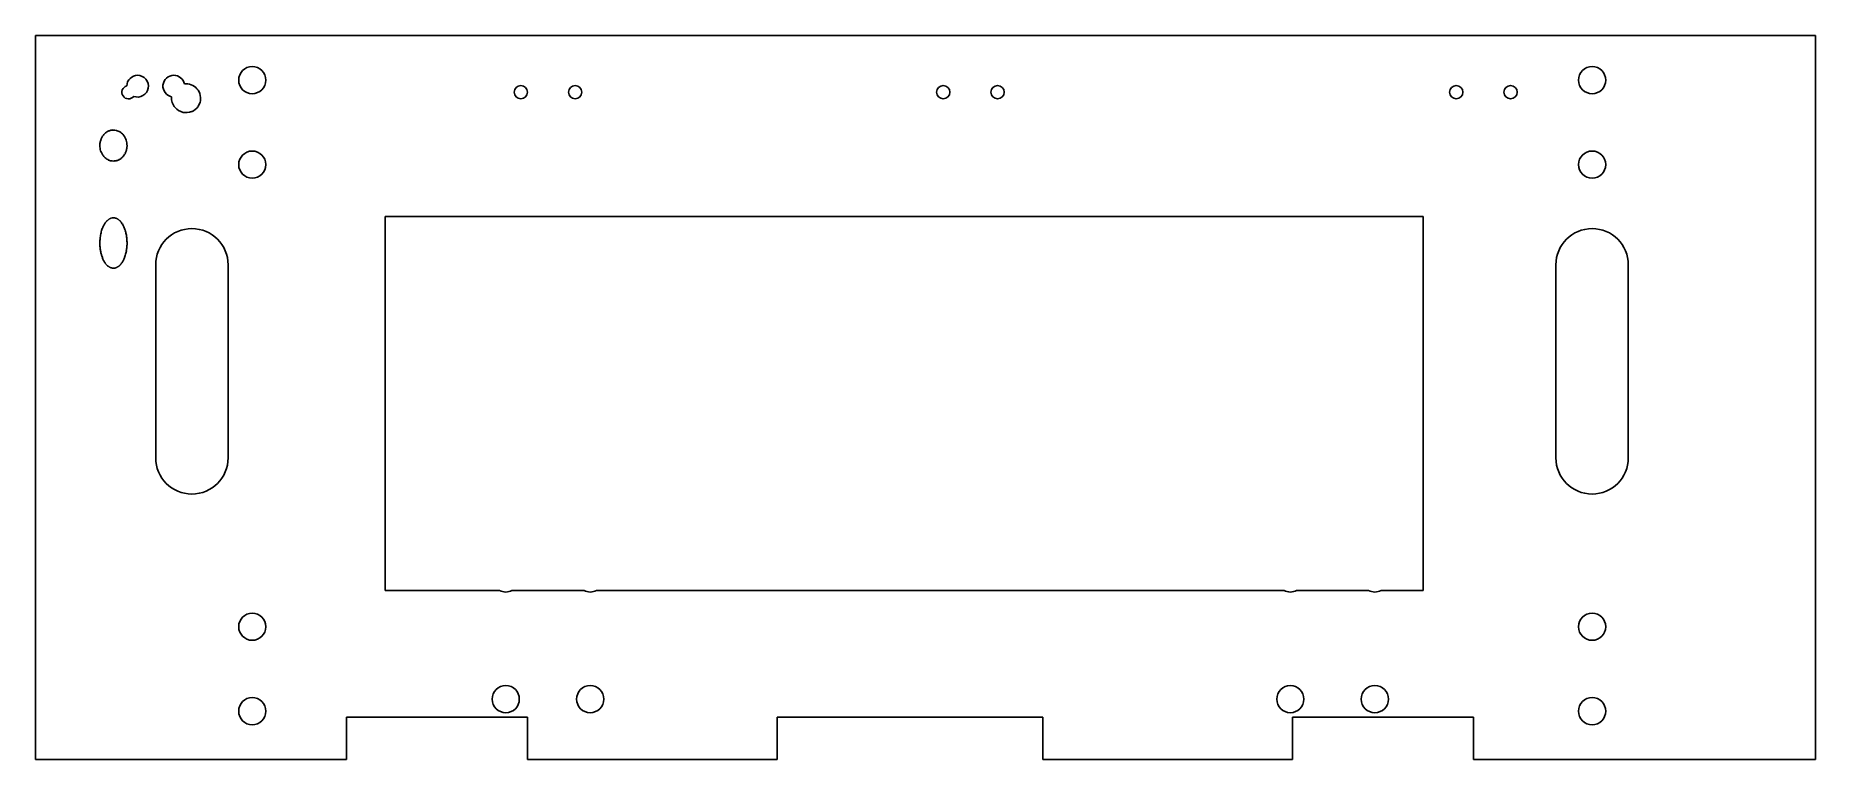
# Model space of a CAD drawing. Header units: millimetres. Extents: x 0 to 295, y 0 to 120.
import ezdxf

# ---------------------------------------------------------------- set-up
doc = ezdxf.new("R2010")
doc.units = ezdxf.units.MM

msp = doc.modelspace()

# ---------------------------------------------------------------- linework, layer by layer
for p, q in [((0, 120, 5), (294.9, 120, 5)), ((0, 0, 5), (0, 120, 5)), ((294.9, 0, 5), (294.9, 120, 5)), ((57.9, 28, 5), (57.9, 90, 5)), ((229.9, 90, 5), (57.9, 90, 5)), ((229.9, 28, 5), (229.9, 90, 5)), ((19.9, 82, 5), (19.9, 50, 5)), ((31.9, 50, 5), (31.9, 82, 5)), ((251.9, 82, 5), (251.9, 50, 5)), ((263.9, 50, 5), (263.9, 82, 5)), ((76.87, 28, 5), (57.9, 28, 5)), ((90.87, 28, 5), (78.93, 28, 5)), ((206.87, 28, 5), (92.93, 28, 5)), ((220.87, 28, 5), (208.93, 28, 5)), ((229.9, 28, 5), (222.93, 28, 5)), ((51.49, 7, 5), (51.49, 5, 5)), ((51.49, 7, 5), (81.49, 7, 5)), ((81.49, 7, 5), (81.49, 5, 5)), ((122.87, 7, 5), (122.87, 5, 5)), ((122.87, 7, 5), (166.87, 7, 5)), ((166.87, 7, 5), (166.87, 5, 5)), ((208.25, 7, 5), (208.25, 5, 5)), ((208.25, 7, 5), (238.25, 7, 5)), ((238.25, 7, 5), (238.25, 5, 5)), ((51.49, 5, 5), (51.49, 0, 5)), ((81.49, 5, 5), (81.49, 0, 5)), ((122.87, 5, 5), (122.87, 0, 5)), ((166.87, 5, 5), (166.87, 0, 5)), ((208.25, 5, 5), (208.25, 0, 5)), ((238.25, 5, 5), (238.25, 0, 5)), ((0, 0, 5), (51.49, 0, 5)), ((81.49, 0, 5), (122.87, 0, 5)), ((166.87, 0, 5), (208.25, 0, 5)), ((238.25, 0, 5), (294.9, 0, 5))]:
    msp.add_line(p, q)
for centre, radius, start, end in [((16.9, 111.61, 5), 1.8, 134.0677, 178.1353), ((16.9, 111.61, 5), 1.8, 90, 134.0677), ((16.9, 111.61, 5), 1.8, -10.3776, 90), ((22.9, 111.61, 5), 1.8, 90, 174.2612), ((22.9, 111.61, 5), 1.8, 51.2098, 90), ((22.9, 111.61, 5), 1.8, 12.4196, 51.2098), ((35.9, 112.61, 5), 2.25, 90, 270), ((35.9, 112.61, 5), 2.25, -90, 90), ((257.9, 112.61, 5), 2.25, 90, 270), ((257.9, 112.61, 5), 2.25, -90, 90), ((15.4, 110.61, 5), 1.1, 105.775, 213.6901), ((15.4, 110.61, 5), 1.1, 213.6901, 321.6051), ((16.9, 111.61, 5), 1.8, 249.2448, 349.6224), ((22.9, 111.61, 5), 1.8, 174.2612, 258.5224), ((24.93, 109.61, 5), 2.4, 174.4038, 220.3855), ((24.94, 109.6, 5), 2.41, 93.6568, 96.638), ((24.94, 109.6, 5), 2.41, 90.0137, 93.6568), ((24.94, 109.6, 5), 2.41, 62.1959, 90.0137), ((24.94, 109.61, 5), 2.4, 34.3335, 62.1956), ((24.95, 109.61, 5), 2.39, 3.5065, 34.3335), ((24.95, 109.61, 5), 2.39, -15.32, 3.5065), ((80.4, 110.61, 5), 1.1, 90, 270), ((80.4, 110.61, 5), 1.1, -90, 90), ((89.4, 110.61, 5), 1.1, 90, 270), ((89.4, 110.61, 5), 1.1, -90, 90), ((150.4, 110.61, 5), 1.1, 90, 270), ((150.4, 110.61, 5), 1.1, -90, 90), ((159.4, 110.61, 5), 1.1, 90, 270), ((159.4, 110.61, 5), 1.1, -90, 90), ((235.4, 110.61, 5), 1.1, 90, 270), ((235.4, 110.61, 5), 1.1, -90, 90), ((244.4, 110.61, 5), 1.1, 90, 270), ((244.4, 110.61, 5), 1.1, -90, 90), ((24.93, 109.62, 5), 2.4, -139.6145, -102.1186), ((24.93, 109.63, 5), 2.41, -102.1186, -68.1316), ((24.94, 109.62, 5), 2.41, -68.1506, -34.1197), ((24.94, 109.62, 5), 2.4, -34.1197, -15.3252), ((13.33, 101.85, 5), 2.67, 149.0117, 154.1723), ((13.23, 101.91, 5), 2.55, 143.7356, 149.0145), ((13.18, 101.95, 5), 2.49, 138.3272, 143.7356), ((13.09, 102.03, 5), 2.37, 132.7801, 138.328), ((13.05, 102.08, 5), 2.3, 125.807, 132.7801), ((12.97, 102.19, 5), 2.17, 118.6197, 125.8027), ((12.94, 102.23, 5), 2.12, 112.6003, 118.6197), ((12.92, 102.3, 5), 2.04, 106.4648, 112.5945), ((12.91, 102.33, 5), 2.01, 98.8365, 106.4648), ((12.9, 102.4, 5), 1.95, 91.1199, 98.875), ((12.9, 102.35, 5), 1.99, 75.8446, 91.1199), ((12.89, 102.31, 5), 2.03, 66.6766, 75.8446), ((12.84, 102.2, 5), 2.15, 57.7399, 66.6578), ((12.8, 102.14, 5), 2.22, 49.1514, 57.7399), ((12.69, 102.01, 5), 2.4, 40.876, 49.1479), ((12.63, 101.96, 5), 2.47, 36.4569, 40.876), ((12.55, 101.9, 5), 2.57, 32.1266, 36.458), ((12.51, 101.87, 5), 2.62, 26.9411, 32.1266), ((13.58, 101.77, 5), 2.93, 173.2504, 184.013), ((13.57, 101.77, 5), 2.92, -175.987, -167.1363), ((13.51, 101.78, 5), 2.86, 162.401, 173.3064), ((13.45, 101.74, 5), 2.8, -167.1654, -158.1346), ((13.45, 101.8, 5), 2.8, 158.3152, 162.401), ((13.38, 101.83, 5), 2.72, 154.1723, 158.3175), ((13.39, 101.72, 5), 2.73, -158.1346, -153.0554), ((13.29, 101.67, 5), 2.62, -153.0589, -147.8734), ((13.25, 101.64, 5), 2.57, -147.8734, -143.542), ((12.57, 101.63, 5), 2.55, -36.2644, -30.9855), ((12.47, 101.69, 5), 2.67, -30.9883, -25.8277), ((12.41, 101.82, 5), 2.73, 21.8654, 26.9446), ((12.42, 101.71, 5), 2.72, -25.8277, -21.6825), ((12.35, 101.8, 5), 2.8, 12.8346, 21.8654), ((12.35, 101.74, 5), 2.8, -21.6848, -17.599), ((12.29, 101.76, 5), 2.86, -17.599, -6.6936), ((12.23, 101.77, 5), 2.92, 4.013, 12.8637), ((12.22, 101.77, 5), 2.93, -6.7496, 4.013), ((35.9, 98.61, 5), 2.25, 90, 270), ((35.9, 98.61, 5), 2.25, -90, 90), ((257.9, 98.61, 5), 2.25, 90, 270), ((257.9, 98.61, 5), 2.25, -90, 90), ((13.17, 101.58, 5), 2.47, -143.5431, -139.124), ((13.11, 101.53, 5), 2.4, -139.124, -130.8521), ((13, 101.4, 5), 2.22, -130.8486, -122.2601), ((12.96, 101.34, 5), 2.15, -122.2601, -113.3422), ((12.91, 101.23, 5), 2.03, -113.3234, -104.1554), ((12.9, 101.19, 5), 1.99, -104.1554, -88.8801), ((12.9, 101.15, 5), 1.95, -88.8801, -81.125), ((12.89, 101.21, 5), 2.01, -81.1635, -73.5352), ((12.88, 101.24, 5), 2.04, -73.5352, -67.4055), ((12.86, 101.31, 5), 2.12, -67.3997, -61.3803), ((12.83, 101.35, 5), 2.17, -61.3803, -54.1973), ((12.75, 101.46, 5), 2.3, -54.193, -47.2199), ((12.71, 101.51, 5), 2.37, -47.2199, -41.672), ((12.62, 101.59, 5), 2.49, -41.6728, -36.2644), ((15.13, 86.51, 5), 4.34, 151.9419, 154.9168), ((14.62, 86.78, 5), 3.77, 148.7531, 151.9458), ((14.36, 86.94, 5), 3.46, 144.5261, 148.7531), ((13.86, 87.29, 5), 2.85, 139.8703, 144.5318), ((13.7, 87.43, 5), 2.63, 137.0991, 139.8703), ((13.49, 87.62, 5), 2.35, 134.1663, 137.0994), ((13.39, 87.73, 5), 2.21, 130.3482, 134.1663), ((13.21, 87.94, 5), 1.92, 126.2574, 130.3466), ((13.14, 88.03, 5), 1.81, 122.7041, 126.2574), ((13.05, 88.18, 5), 1.63, 118.9594, 122.7013), ((13.01, 88.26, 5), 1.55, 114.139, 118.9594), ((12.94, 88.39, 5), 1.4, 109.0524, 114.129), ((12.92, 88.45, 5), 1.34, 103.7704, 109.0524), ((12.91, 88.52, 5), 1.27, 98.3012, 103.7262), ((12.9, 88.57, 5), 1.22, 84.5747, 98.3012), ((12.9, 88.55, 5), 1.23, 80.0375, 84.5747), ((12.89, 88.5, 5), 1.28, 75.5778, 80.028), ((12.88, 88.47, 5), 1.32, 70.3057, 75.5778), ((12.84, 88.35, 5), 1.44, 65.2481, 70.2932), ((12.81, 88.28, 5), 1.52, 60.46, 65.2481), ((12.71, 88.11, 5), 1.71, 55.942, 60.4532), ((12.64, 88.01, 5), 1.84, 50.8086, 55.942), ((12.43, 87.75, 5), 2.17, 46.081, 50.8049), ((12.31, 87.62, 5), 2.35, 42.5017, 46.081), ((12.05, 87.39, 5), 2.7, 39.1626, 42.5023), ((11.89, 87.25, 5), 2.91, 35.3763, 39.1626), ((11.47, 86.96, 5), 3.41, 31.8853, 35.3795), ((11.24, 86.82, 5), 3.69, 28.6473, 31.8853), ((10.75, 86.55, 5), 4.25, 25.637, 28.6512), ((18.59, 85.61, 5), 7.94, 177.9731, 180.8919), ((18.14, 85.62, 5), 7.49, 172.9886, 177.9731), ((17.87, 85.66, 5), 7.21, 169.8488, 172.9886), ((17.27, 85.77, 5), 6.61, 166.5785, 169.8594), ((16.91, 85.85, 5), 6.24, 163.1043, 166.5785), ((16.13, 86.09, 5), 5.42, 159.3882, 163.1161), ((15.82, 86.21, 5), 5.09, 157.2071, 159.3882), ((15.37, 86.39, 5), 4.6, 154.9168, 157.2092), ((10.45, 86.41, 5), 4.58, 22.2117, 25.637), ((9.79, 86.13, 5), 5.29, 19.0341, 22.2188), ((9.49, 86.03, 5), 5.62, 16.5883, 19.0341), ((8.96, 85.87, 5), 6.16, 14.257, 16.5919), ((8.69, 85.8, 5), 6.44, 11.5264, 14.257), ((8.16, 85.69, 5), 6.99, 8.9103, 11.5323), ((7.93, 85.66, 5), 7.21, 6.3703, 8.9103), ((7.6, 85.62, 5), 7.55, 3.8932, 6.3758), ((7.48, 85.61, 5), 7.67, 0.9225, 3.8932), ((7.21, 85.61, 5), 7.94, -2.0269, 0.8919), ((25.9, 82, 5), 6, 90, 180), ((25.9, 82, 5), 6, 0, 90), ((257.9, 82, 5), 6, 90, 180), ((257.9, 82, 5), 6, 0, 90), ((18.32, 85.61, 5), 7.67, -179.0775, -176.1068), ((18.2, 85.6, 5), 7.55, -176.1068, -173.6242), ((17.87, 85.56, 5), 7.21, -173.6297, -171.0897), ((17.64, 85.53, 5), 6.99, -171.0897, -168.4677), ((17.11, 85.42, 5), 6.44, -168.4736, -165.743), ((16.84, 85.35, 5), 6.16, -165.743, -163.4081), ((16.31, 85.19, 5), 5.62, -163.4117, -160.9659), ((16.01, 85.09, 5), 5.29, -160.9659, -157.7812), ((15.35, 84.81, 5), 4.58, -157.7883, -154.363), ((15.05, 84.67, 5), 4.25, -154.363, -151.3488), ((14.56, 84.4, 5), 3.69, -151.3527, -148.1147), ((11.18, 84.44, 5), 3.77, -31.2469, -28.0542), ((10.67, 84.71, 5), 4.34, -28.0581, -25.0832), ((10.43, 84.83, 5), 4.6, -25.0832, -22.7908), ((9.98, 85.01, 5), 5.09, -22.7929, -20.6118), ((9.67, 85.13, 5), 5.42, -20.6118, -16.8839), ((8.89, 85.37, 5), 6.24, -16.8957, -13.4215), ((8.53, 85.45, 5), 6.61, -13.4215, -10.1406), ((7.93, 85.56, 5), 7.21, -10.1512, -7.0114), ((7.66, 85.6, 5), 7.49, -7.0114, -2.0269), ((14.33, 84.26, 5), 3.41, -148.1147, -144.6205), ((13.91, 83.97, 5), 2.91, -144.6237, -140.8374), ((13.75, 83.83, 5), 2.7, -140.8374, -137.4977), ((13.49, 83.6, 5), 2.35, -137.4983, -133.919), ((13.37, 83.47, 5), 2.17, -133.919, -129.1951), ((13.16, 83.21, 5), 1.84, -129.1914, -124.058), ((13.09, 83.11, 5), 1.71, -124.058, -119.5468), ((12.99, 82.94, 5), 1.52, -119.54, -114.7519), ((12.96, 82.87, 5), 1.44, -114.7519, -109.7068), ((12.92, 82.76, 5), 1.32, -109.6943, -104.4222), ((12.91, 82.72, 5), 1.28, -104.4222, -99.972), ((12.9, 82.67, 5), 1.23, -99.9625, -95.4253), ((12.9, 82.65, 5), 1.22, -95.4253, -81.6988), ((12.89, 82.7, 5), 1.27, -81.6988, -76.2738), ((12.88, 82.77, 5), 1.34, -76.2296, -70.9476), ((12.86, 82.83, 5), 1.4, -70.9476, -65.871), ((12.79, 82.96, 5), 1.55, -65.861, -61.0406), ((12.75, 83.04, 5), 1.63, -61.0406, -57.2987), ((12.66, 83.19, 5), 1.81, -57.2959, -53.7426), ((12.59, 83.28, 5), 1.92, -53.7426, -49.6534), ((12.41, 83.49, 5), 2.21, -49.6518, -45.8337), ((12.31, 83.6, 5), 2.35, -45.8337, -42.9006), ((12.1, 83.79, 5), 2.63, -42.9009, -40.1297), ((11.94, 83.93, 5), 2.85, -40.1297, -35.4682), ((11.44, 84.28, 5), 3.46, -35.4739, -31.2469), ((25.9, 50, 5), 6, 180, 270), ((25.9, 50, 5), 6, -90, 0), ((257.9, 50, 5), 6, 180, 270), ((257.9, 50, 5), 6, -90, 0), ((77.9, 30, 5), 2.25, 242.734, 270), ((77.9, 30, 5), 2.25, 270, 297.266), ((91.9, 30, 5), 2.25, 242.734, 270), ((91.9, 30, 5), 2.25, 270, 297.266), ((207.9, 30, 5), 2.25, 242.734, 270), ((207.9, 30, 5), 2.25, 270, 297.266), ((221.9, 30, 5), 2.25, 242.734, 270), ((221.9, 30, 5), 2.25, 270, 297.266), ((35.9, 22, 5), 2.25, 90, 270), ((35.9, 22, 5), 2.25, -90, 90), ((257.9, 22, 5), 2.25, 90, 270), ((257.9, 22, 5), 2.25, -90, 90), ((77.9, 10, 5), 2.25, 90, 270), ((77.9, 10, 5), 2.25, -90, 90), ((91.9, 10, 5), 2.25, 90, 270), ((91.9, 10, 5), 2.25, -90, 90), ((207.9, 10, 5), 2.25, 90, 270), ((207.9, 10, 5), 2.25, -90, 90), ((221.9, 10, 5), 2.25, 90, 270), ((221.9, 10, 5), 2.25, -90, 90), ((35.9, 8, 5), 2.25, 90, 270), ((35.9, 8, 5), 2.25, -90, 90), ((257.9, 8, 5), 2.25, 90, 270), ((257.9, 8, 5), 2.25, -90, 90)]:
    msp.add_arc(centre, radius, start, end)

doc.saveas('drawing.dxf')
